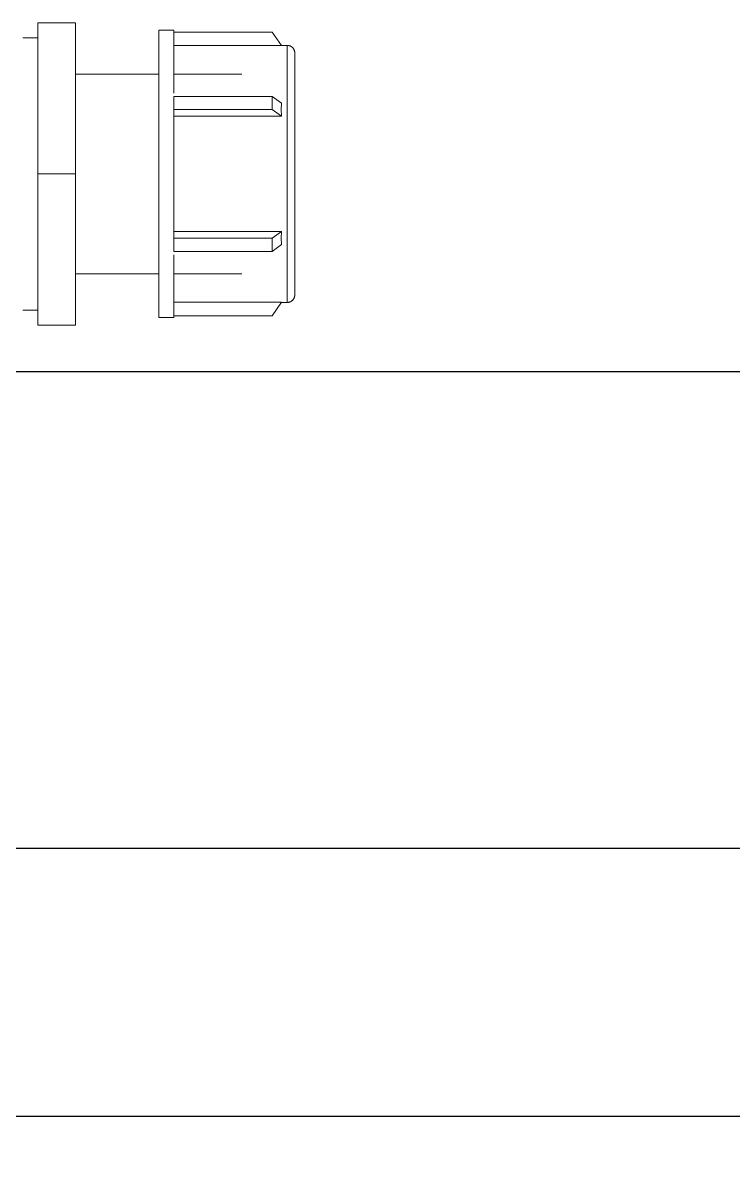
# Model space of a CAD drawing. Header units: millimetres. Extents: x -5247 to 64230, y -16204 to 29599.
# Drawn here: x 4260.5 to 4354.5, y 25147.1 to 25297.3 of the extents above; entities that cross this region are included whole.
import ezdxf

# ---------------------------------------------------------------- set-up
doc = ezdxf.new("R2010")
doc.units = ezdxf.units.MM
doc.layers.add('G-IMPT', color=7, linetype='Continuous', lineweight=18, transparency=0.75)
doc.layers.add('Вспомогательный трубопровод гипохлорита натрия', color=211, linetype='Continuous', lineweight=30)
doc.layers.add('Трубопровод товарного гипохлорита натрия', color=10, linetype='Continuous', lineweight=30)
doc.layers.add('Проектируемое технолог. оборудование', color=3, linetype='Continuous')

# ---------------------------------------------------------------- blocks, each defined once
blk = doc.blocks.new('Емкость Анион ДК60К3 - Емкость Анион ДК60К360_iam-742888-План инженерных коммуникаций')
at = {"layer": 'G-IMPT'}
for p, q in [((-16.63, -237.25), (-16.63, -239.25)), ((19.37, -239.25), (19.37, -237.25)), ((-18.63, -239.25), (1.37, -239.25)), ((-18.63, -244.25), (-18.63, -239.25)), ((1.37, -239.25), (21.37, -239.25)), ((1.37, -244.25), (1.37, -239.25)), ((21.37, -244.25), (21.37, -239.25)), ((-18.63, -244.25), (1.37, -244.25)), ((-11.83, -244.25), (-11.83, -255.25)), ((1.37, -244.25), (21.37, -244.25)), ((14.57, -255.25), (14.57, -244.25)), ((-17.63, -255.25), (-17.63, -257.25)), ((20.37, -255.25), (-17.63, -255.25)), ((20.37, -257.25), (20.37, -255.25)), ((-17.6, -257.25), (-9.34, -257.25)), ((-17.38, -257.25), (-17.38, -270.25)), ((-15.6, -257.25), (-15.6, -271.49)), ((-11.83, -257.25), (-11.83, -266.25)), ((-8.87, -257.25), (-7.14, -257.25)), ((-8.87, -257.25), (-8.87, -270.25)), ((-7.14, -257.25), (-6.25, -257.25)), ((-7.14, -257.25), (-7.14, -270.25)), ((-7.12, -257.25), (9.85, -257.25)), ((-6.25, -257.25), (-6.25, -271.49)), ((8.99, -271.49), (8.99, -257.25)), ((8.99, -257.25), (9.88, -257.25)), ((9.88, -257.25), (11.61, -257.25)), ((9.88, -257.25), (9.88, -270.25)), ((11.61, -257.25), (11.61, -270.25)), ((12.07, -257.25), (20.33, -257.25)), ((14.57, -266.25), (14.57, -257.25)), ((18.34, -271.49), (18.34, -257.25)), ((20.12, -257.25), (20.12, -270.25)), ((-17.38, -270.25), (-15.6, -271.49)), ((-8.87, -270.25), (-7.14, -270.25)), ((-7.98, -271.49), (-8.87, -270.25)), ((-7.14, -270.25), (-6.25, -271.49)), ((8.99, -271.49), (9.88, -270.25)), ((9.88, -270.25), (11.61, -270.25)), ((11.61, -270.25), (10.72, -271.49)), ((18.34, -271.49), (20.12, -270.25)), ((-15.63, -271.47), (-15.63, -272.25)), ((18.37, -272.25), (18.37, -271.47)), ((-15.63, -272.25), (18.37, -272.25)), ((-15.63, -272.25), (-15.31, -272.25)), ((-14.63, -273.25), (17.37, -273.25)), ((-4.76, -273.25), (-14.63, -273.25)), ((4.49, -273.25), (-1.75, -273.25)), ((17.37, -273.25), (7.49, -273.25)), ((18.04, -272.25), (18.37, -272.25))]:
    blk.add_line(p, q, dxfattribs=at)
at = {"layer": 'G-IMPT', "flags": 128}
for points in [[(-6.25, -271.49), (-7.13, -271.47), (-7.98, -271.49)], [(10.72, -271.49), (9.87, -271.47), (8.99, -271.49)], [(-14.63, -273.25), (-14.67, -273.25), (-14.71, -273.24), (-14.75, -273.24), (-14.79, -273.23), (-14.83, -273.23), (-14.87, -273.22), (-14.91, -273.21), (-14.95, -273.2), (-14.99, -273.18), (-15.02, -273.17), (-15.06, -273.15), (-15.09, -273.13), (-15.13, -273.12), (-15.16, -273.09), (-15.2, -273.07), (-15.23, -273.05), (-15.26, -273.03), (-15.29, -273), (-15.32, -272.97), (-15.35, -272.94), (-15.38, -272.91), (-15.4, -272.88), (-15.43, -272.85), (-15.45, -272.82), (-15.47, -272.79), (-15.5, -272.75), (-15.52, -272.72), (-15.53, -272.68), (-15.55, -272.65), (-15.57, -272.61), (-15.58, -272.57), (-15.59, -272.53), (-15.6, -272.5), (-15.61, -272.46), (-15.62, -272.42), (-15.62, -272.38), (-15.63, -272.34), (-15.63, -272.3), (-15.63, -272.26), (-15.63, -272.25)], [(-14.63, -273.25), (-14.62, -273.25), (-14.58, -273.25), (-14.52, -273.25), (-14.43, -273.25), (-14.31, -273.25), (-14.17, -273.25), (-14.01, -273.25), (-13.82, -273.25), (-13.61, -273.25), (-13.37, -273.25), (-13.11, -273.25), (-12.83, -273.25), (-12.52, -273.25), (-12.19, -273.25), (-11.84, -273.25), (-11.47, -273.25), (-11.07, -273.25), (-10.66, -273.25), (-10.23, -273.25), (-9.78, -273.25), (-9.31, -273.25), (-8.83, -273.25), (-8.33, -273.25), (-7.81, -273.25), (-7.28, -273.25), (-6.73, -273.25), (-6.17, -273.25), (-5.6, -273.25), (-5.02, -273.25), (-4.43, -273.25), (-3.83, -273.25), (-3.22, -273.25), (-2.6, -273.25), (-1.98, -273.25), (-1.35, -273.25), (-0.72, -273.25), (-0.08, -273.25), (0.55, -273.25), (1.19, -273.25), (1.83, -273.25), (2.47, -273.25), (3.11, -273.25), (3.75, -273.25), (4.38, -273.25), (5, -273.25), (5.62, -273.25), (6.24, -273.25), (6.84, -273.25), (7.44, -273.25), (8.03, -273.25), (8.6, -273.25), (9.17, -273.25), (9.72, -273.25), (10.26, -273.25), (10.78, -273.25), (11.29, -273.25), (11.79, -273.25), (12.26, -273.25), (12.72, -273.25), (13.17, -273.25), (13.59, -273.25), (13.99, -273.25), (14.37, -273.25), (14.74, -273.25), (15.08, -273.25), (15.4, -273.25), (15.69, -273.25), (15.97, -273.25), (16.22, -273.25), (16.44, -273.25), (16.64, -273.25), (16.82, -273.25), (16.98, -273.25), (17.1, -273.25), (17.21, -273.25), (17.28, -273.25), (17.34, -273.25), (17.36, -273.25), (17.37, -273.25)], [(-4.29, -273.25), (-4.7, -273.25), (-5.29, -273.25), (-5.87, -273.25), (-6.43, -273.25), (-6.99, -273.25), (-7.52, -273.25), (-8.05, -273.25), (-8.56, -273.25), (-9.05, -273.25), (-9.53, -273.25), (-9.99, -273.25), (-10.43, -273.25), (-10.85, -273.25), (-11.26, -273.25), (-11.64, -273.25), (-12, -273.25), (-12.34, -273.25), (-12.66, -273.25), (-12.96, -273.25), (-13.23, -273.25), (-13.48, -273.25), (-13.71, -273.25), (-13.91, -273.25), (-14.09, -273.25), (-14.24, -273.25), (-14.37, -273.25), (-14.47, -273.25), (-14.55, -273.25), (-14.6, -273.25), (-14.63, -273.25), (-14.63, -273.25)], [(4.09, -273.25), (3.45, -273.25), (2.82, -273.25), (2.18, -273.25), (1.54, -273.25), (0.9, -273.25), (0.26, -273.25), (-0.38, -273.25), (-1.01, -273.25), (-1.46, -273.25)], [(17.37, -273.25), (17.35, -273.25), (17.32, -273.25), (17.25, -273.25), (17.16, -273.25), (17.05, -273.25), (16.91, -273.25), (16.74, -273.25), (16.55, -273.25), (16.34, -273.25), (16.1, -273.25), (15.84, -273.25), (15.56, -273.25), (15.25, -273.25), (14.92, -273.25), (14.57, -273.25), (14.2, -273.25), (13.81, -273.25), (13.4, -273.25), (12.96, -273.25), (12.51, -273.25), (12.05, -273.25), (11.56, -273.25), (11.06, -273.25), (10.54, -273.25), (10.01, -273.25), (9.47, -273.25), (8.91, -273.25), (8.34, -273.25), (7.76, -273.25), (7.16, -273.25)], [(18.37, -272.25), (18.37, -272.29), (18.36, -272.33), (18.36, -272.37), (18.35, -272.41), (18.35, -272.45), (18.34, -272.49), (18.33, -272.52), (18.32, -272.56), (18.3, -272.6), (18.29, -272.64), (18.27, -272.67), (18.25, -272.71), (18.23, -272.74), (18.21, -272.78), (18.19, -272.81), (18.17, -272.84), (18.14, -272.88), (18.12, -272.91), (18.09, -272.94), (18.06, -272.96), (18.03, -272.99), (18, -273.02), (17.97, -273.04), (17.94, -273.07), (17.91, -273.09), (17.87, -273.11), (17.84, -273.13), (17.8, -273.15), (17.77, -273.16), (17.73, -273.18), (17.69, -273.19), (17.65, -273.21), (17.61, -273.22), (17.58, -273.23), (17.54, -273.23), (17.5, -273.24), (17.46, -273.24), (17.42, -273.25), (17.38, -273.25), (17.37, -273.25)]]:
    blk.add_lwpolyline(points, dxfattribs=at)
blk = doc.blocks.new('Емкость Анион ДК60К3 - ДК60К3-742889-План инженерных коммуникаций')
blk.add_blockref('Емкость Анион ДК60К3 - Емкость Анион ДК60К360_iam-742888-План инженерных коммуникаций', (0, 0))

msp = doc.modelspace()

# ---------------------------------------------------------------- linework, layer by layer
at = {"layer": 'Вспомогательный трубопровод гипохлорита натрия'}
msp.add_lwpolyline([(3753.599, 25188.086), (7430.389, 25188.086), (7430.389, 22925.163), (7493.389, 22925.163), (7493.389, 25251.086), (3753.599, 25251.086)], dxfattribs=at)
at = {"layer": 'Трубопровод товарного гипохлорита натрия'}
msp.add_lwpolyline([(6812.777, 24292.51), (6812.777, 25152.604), (3701.974, 25152.604), (3701.974, 24806.087)], dxfattribs=at)

# ---------------------------------------------------------------- block references
at = {"layer": 'Проектируемое технолог. оборудование', "rotation": 90.00000000000001}
msp.add_blockref('Емкость Анион ДК60К3 - ДК60К3-742889-План инженерных коммуникаций', (4023.27, 25275.89), dxfattribs=at)

doc.saveas('drawing.dxf')
